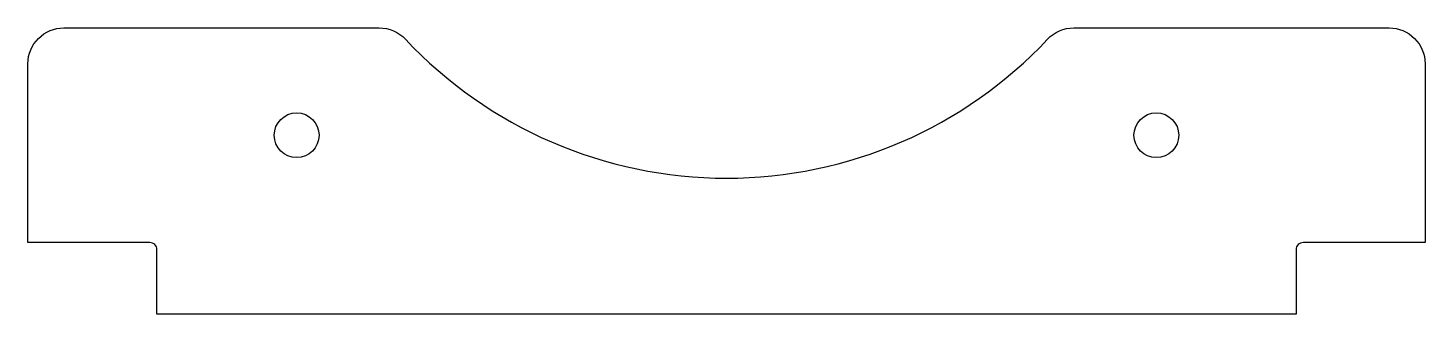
# Model space of a CAD drawing. Extents: x -195 to 195, y 0 to 80.
import ezdxf

# ---------------------------------------------------------------- set-up
doc = ezdxf.new("R2010")
doc.units = 0

msp = doc.modelspace()

# ---------------------------------------------------------------- linework, layer by layer
at = {"layer": '1'}
msp.add_lwpolyline([(195, 70), (195, 20), (161, 20, 0.414214), (159, 18), (159, 0), (-159, 0), (-159, 18, 0.414214), (-161, 20), (-195, 20), (-195, 70, -0.414214), (-185, 80), (-96.93, 80, -0.207329), (-89.64, 76.84, 0.433283), (89.64, 76.84, -0.207329), (96.93, 80), (185, 80, -0.414214)], format="xyb", close=True, dxfattribs=at)
for centre in [(-120, 50), (120, 50)]:
    msp.add_circle(centre, 6.25, dxfattribs=at)

doc.saveas('drawing.dxf')
